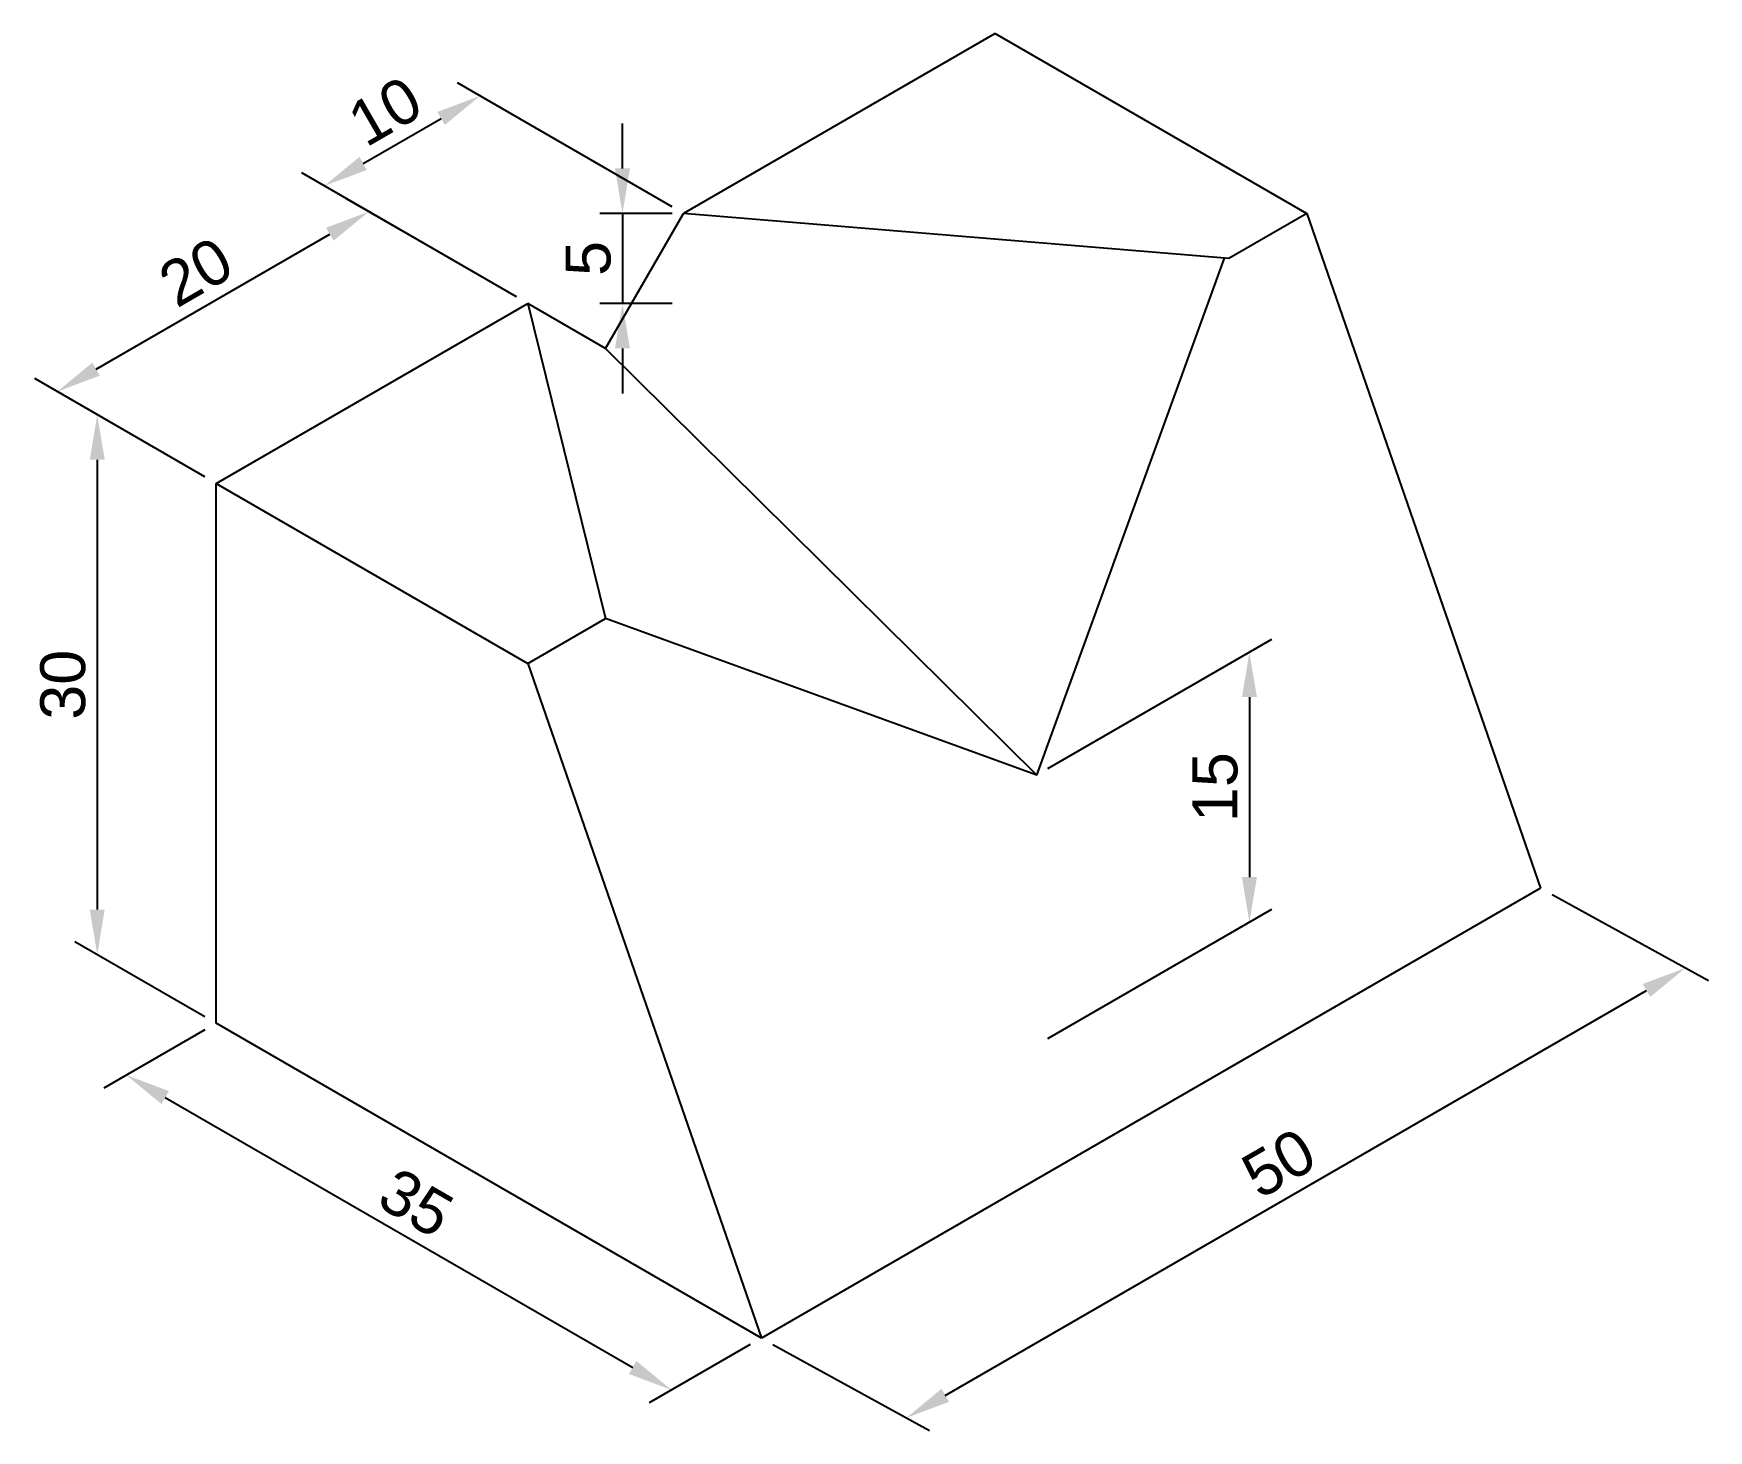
# Model space of a CAD drawing. Header units: millimetres. Extents: x 2795.8 to 2888.9, y 2237.2 to 2314.9.
import ezdxf

# ---------------------------------------------------------------- set-up
doc = ezdxf.new("R2010")
doc.units = ezdxf.units.MM
doc.styles.get("Standard").update_dxf_attribs({"font": 'arial.ttf'})
doc.dimstyles.new('ISO-25', dxfattribs={"dimtxt": 2.5, "dimasz": 2.5, "dimexe": 1.25, "dimexo": 0.625, "dimtad": 1, "dimtxsty": 'Standard', "dimcen": 2.5, "dimadec": 0, "dimazin": 0, "dimtfac": 1, "dimtmove": 0, "dimatfit": 3, "dimfxl": 1, "dimarcsym": 0})

# ---------------------------------------------------------------- blocks, each defined once
blk = doc.blocks.new('*D2')
at = {"color": 0, "lineweight": -2, "transparency": 16777216}
for p, q in [((2822.64, 2300.232), (2813.186, 2305.691)), ((2799.28, 2296.219), (2812.271, 2303.719)), ((2805.32, 2290.232), (2795.865, 2295.691))]:
    blk.add_line(p, q, dxfattribs=at)
at = {"color": 0, "transparency": 16777216}
for points in [[(2812.062, 2304.08), (2812.479, 2303.358), (2814.436, 2304.969)], [(2799.072, 2296.58), (2799.488, 2295.858), (2797.115, 2294.969)]]:
    blk.add_solid(points, dxfattribs=at)
at = {"layer": 'Defpoints', "color": 0, "transparency": 16777216}
for p in [(2814.436, 2304.969), (2823.265, 2299.871), (2805.945, 2289.871)]:
    blk.add_point(p, dxfattribs=at)
at = {"color": 0, "transparency": 16777216, "insert": (2804.825, 2301.616), "char_height": 2.5, "attachment_point": 5, "rotation": 30}
blk.add_mtext('20', dxfattribs=at)
blk = doc.blocks.new('*D3')
at = {"color": 0, "lineweight": -2, "transparency": 16777216}
for p, q in [((2831.301, 2305.232), (2819.367, 2312.122)), ((2814.122, 2307.65), (2818.452, 2310.15)), ((2822.64, 2300.232), (2810.707, 2307.122))]:
    blk.add_line(p, q, dxfattribs=at)
at = {"color": 0, "transparency": 16777216}
for points in [[(2818.244, 2310.511), (2818.66, 2309.789), (2820.617, 2311.4)], [(2813.914, 2308.011), (2814.33, 2307.289), (2811.957, 2306.4)]]:
    blk.add_solid(points, dxfattribs=at)
at = {"layer": 'Defpoints', "color": 0, "transparency": 16777216}
for p in [(2820.617, 2311.4), (2831.926, 2304.871), (2823.265, 2299.871)]:
    blk.add_point(p, dxfattribs=at)
at = {"color": 0, "transparency": 16777216, "insert": (2815.336, 2310.547), "char_height": 2.5, "attachment_point": 5, "rotation": 30}
blk.add_mtext('10', dxfattribs=at)
blk = doc.blocks.new('*D4')
at = {"color": 0, "lineweight": -2, "transparency": 16777216}
for p, q in [((2805.32, 2290.232), (2798.093, 2294.404)), ((2799.343, 2291.183), (2799.343, 2266.183)), ((2805.32, 2260.232), (2798.093, 2264.404))]:
    blk.add_line(p, q, dxfattribs=at)
at = {"color": 0, "transparency": 16777216}
for points in [[(2798.926, 2291.183), (2799.759, 2291.183), (2799.343, 2293.683)], [(2798.926, 2266.183), (2799.759, 2266.183), (2799.343, 2263.683)]]:
    blk.add_solid(points, dxfattribs=at)
at = {"layer": 'Defpoints', "color": 0, "transparency": 16777216}
for p in [(2805.945, 2289.871), (2799.343, 2263.683), (2805.945, 2259.871)]:
    blk.add_point(p, dxfattribs=at)
at = {"color": 0, "transparency": 16777216, "insert": (2797.44, 2278.683), "char_height": 2.5, "attachment_point": 5, "rotation": 90}
blk.add_mtext('30', dxfattribs=at)
blk = doc.blocks.new('*D5')
at = {"color": 0, "lineweight": -2, "transparency": 16777216}
for p, q in [((2805.32, 2259.51), (2799.706, 2256.269)), ((2803.121, 2255.741), (2829.102, 2240.741)), ((2835.631, 2242.01), (2830.017, 2238.769))]:
    blk.add_line(p, q, dxfattribs=at)
at = {"color": 0, "transparency": 16777216}
for points in [[(2803.329, 2256.102), (2802.913, 2255.38), (2800.956, 2256.991)], [(2829.31, 2241.102), (2828.894, 2240.38), (2831.267, 2239.491)]]:
    blk.add_solid(points, dxfattribs=at)
at = {"layer": 'Defpoints', "color": 0, "transparency": 16777216}
for p in [(2805.945, 2259.871), (2836.256, 2242.371), (2831.267, 2239.491)]:
    blk.add_point(p, dxfattribs=at)
at = {"color": 0, "transparency": 16777216, "insert": (2817.063, 2249.888), "char_height": 2.5, "attachment_point": 5, "rotation": 330}
blk.add_mtext('35', dxfattribs=at)
blk = doc.blocks.new('*D6')
at = {"color": 0, "lineweight": -2, "transparency": 16777216}
for p, q in [((2880.197, 2267.019), (2888.894, 2262.241)), ((2846.477, 2239.194), (2885.448, 2261.694)), ((2836.896, 2242.019), (2845.593, 2237.241))]:
    blk.add_line(p, q, dxfattribs=at)
at = {"color": 0, "transparency": 16777216}
for points in [[(2885.24, 2262.055), (2885.656, 2261.334), (2887.613, 2262.944)], [(2846.268, 2239.555), (2846.685, 2238.834), (2844.312, 2237.944)]]:
    blk.add_solid(points, dxfattribs=at)
at = {"layer": 'Defpoints', "color": 0, "transparency": 16777216}
for p in [(2879.557, 2267.371), (2887.613, 2262.944), (2836.256, 2242.371)]:
    blk.add_point(p, dxfattribs=at)
at = {"color": 0, "transparency": 16777216, "insert": (2865.012, 2252.091), "char_height": 2.5, "attachment_point": 5, "rotation": 30}
blk.add_mtext('50', dxfattribs=at)
blk = doc.blocks.new('*D7')
at = {"color": 0, "lineweight": -2, "transparency": 16777216}
for p, q in [((2852.18, 2274.026), (2864.629, 2281.213)), ((2863.379, 2277.992), (2863.379, 2267.992)), ((2852.18, 2259.026), (2864.629, 2266.213))]:
    blk.add_line(p, q, dxfattribs=at)
at = {"color": 0, "transparency": 16777216}
for points in [[(2862.962, 2277.992), (2863.796, 2277.992), (2863.379, 2280.492)], [(2862.962, 2267.992), (2863.796, 2267.992), (2863.379, 2265.492)]]:
    blk.add_solid(points, dxfattribs=at)
at = {"layer": 'Defpoints', "color": 0, "transparency": 16777216}
for p in [(2851.555, 2273.665), (2863.379, 2265.492), (2851.555, 2258.665)]:
    blk.add_point(p, dxfattribs=at)
at = {"color": 0, "transparency": 16777216, "insert": (2861.477, 2272.992), "char_height": 2.5, "attachment_point": 5, "rotation": 90}
blk.add_mtext('15', dxfattribs=at)
blk = doc.blocks.new('*D9')
at = {"color": 0, "lineweight": -2, "transparency": 16777216}
for p, q in [((2828.534, 2307.371), (2828.534, 2309.871)), ((2831.301, 2304.871), (2827.284, 2304.871)), ((2828.534, 2304.871), (2828.534, 2299.871)), ((2831.301, 2299.871), (2827.284, 2299.871)), ((2828.534, 2297.371), (2828.534, 2294.871))]:
    blk.add_line(p, q, dxfattribs=at)
at = {"color": 0, "transparency": 16777216}
for points in [[(2828.117, 2307.371), (2828.95, 2307.371), (2828.534, 2304.871)], [(2828.117, 2297.371), (2828.95, 2297.371), (2828.534, 2299.871)]]:
    blk.add_solid(points, dxfattribs=at)
at = {"layer": 'Defpoints', "color": 0, "transparency": 16777216}
for p in [(2831.926, 2304.871), (2828.534, 2299.871), (2831.926, 2299.871)]:
    blk.add_point(p, dxfattribs=at)
at = {"color": 0, "transparency": 16777216, "insert": (2826.637, 2302.371), "char_height": 2.5, "attachment_point": 5, "rotation": 90}
blk.add_mtext('5', dxfattribs=at)

msp = doc.modelspace()

# ---------------------------------------------------------------- linework, layer by layer
for p, q in [((2849.246, 2314.871), (2831.926, 2304.871)), ((2849.246, 2314.871), (2866.567, 2304.871)), ((2827.595, 2297.371), (2831.926, 2304.871)), ((2862.236, 2302.371), (2831.926, 2304.871)), ((2866.567, 2304.871), (2862.236, 2302.371)), ((2866.567, 2304.871), (2879.557, 2267.371)), ((2851.555, 2273.665), (2861.993, 2302.391)), ((2805.945, 2289.871), (2823.265, 2299.871)), ((2823.265, 2299.871), (2827.595, 2282.371)), ((2827.595, 2297.371), (2823.265, 2299.871)), ((2827.595, 2297.371), (2851.555, 2273.665)), ((2805.945, 2259.871), (2805.945, 2289.871)), ((2805.945, 2289.871), (2823.265, 2279.871)), ((2823.265, 2279.871), (2827.595, 2282.371)), ((2851.555, 2273.665), (2827.595, 2282.371)), ((2823.265, 2279.871), (2836.256, 2242.371)), ((2879.557, 2267.371), (2836.256, 2242.371)), ((2836.256, 2242.371), (2805.945, 2259.871))]:
    msp.add_line(p, q)

# ---------------------------------------------------------------- dimensions: what is measured, and where the dimension line sits
for p1, p2, distance, picture, middle in [((2823.265, 2299.871), (2831.926, 2304.871), 11.308, '*D3', (2815.336, 2310.547)), ((2831.926, 2304.871), (2831.926, 2299.871), -3.392, '*D9', (2826.637, 2302.371)), ((2805.945, 2289.871), (2823.265, 2299.871), 8.83, '*D2', (2804.825, 2301.616)), ((2805.945, 2289.871), (2805.945, 2259.871), -6.602, '*D4', (2797.44, 2278.683)), ((2851.555, 2273.665), (2851.555, 2258.665), 11.824, '*D7', (2861.477, 2272.992)), ((2836.256, 2242.371), (2879.557, 2267.371), -7.862, '*D6', (2865.012, 2252.091)), ((2805.945, 2259.871), (2836.256, 2242.371), -4.989, '*D5', (2817.063, 2249.888))]:
    dim = msp.add_aligned_dim(p1=p1, p2=p2, distance=distance, dimstyle='ISO-25')
    dim.commit()
    dim.dimension.update_dxf_attribs({"geometry": picture, "text_midpoint": middle})

doc.saveas('drawing.dxf')
